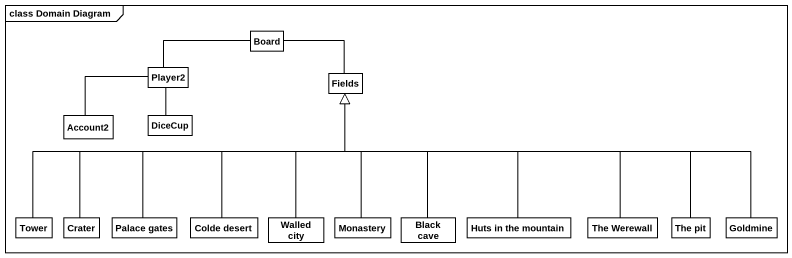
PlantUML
@startuml
mainframe class Domain Diagram
hide circle
hide empty members
class Board
class Player2
class Fields
class Account2
class DiceCup
class Tower
class Crater
class "Palace gates" as Palace_gates
class "Colde desert" as Colde_desert
class "Walled city" as Walled_city
class Monastery
class "Black cave" as Black_cave
class "Huts in the mountain" as Huts_in_the_mountain
class "The Werewall" as The_Werewall
class "The pit" as The_pit
class Goldmine
Player2 -right- Board
Fields -left- Board
Account2 -up- Player2
DiceCup -up- Player2
Tower -right-|> Fields
Crater -right-|> Fields
Palace_gates -up-|> Fields
Colde_desert -up-|> Fields
Walled_city -up-|> Fields
Monastery -up-|> Fields
Black_cave -up-|> Fields
Huts_in_the_mountain -up-|> Fields
The_Werewall -left-|> Fields
The_pit -left-|> Fields
Goldmine -left-|> Fields
@enduml
